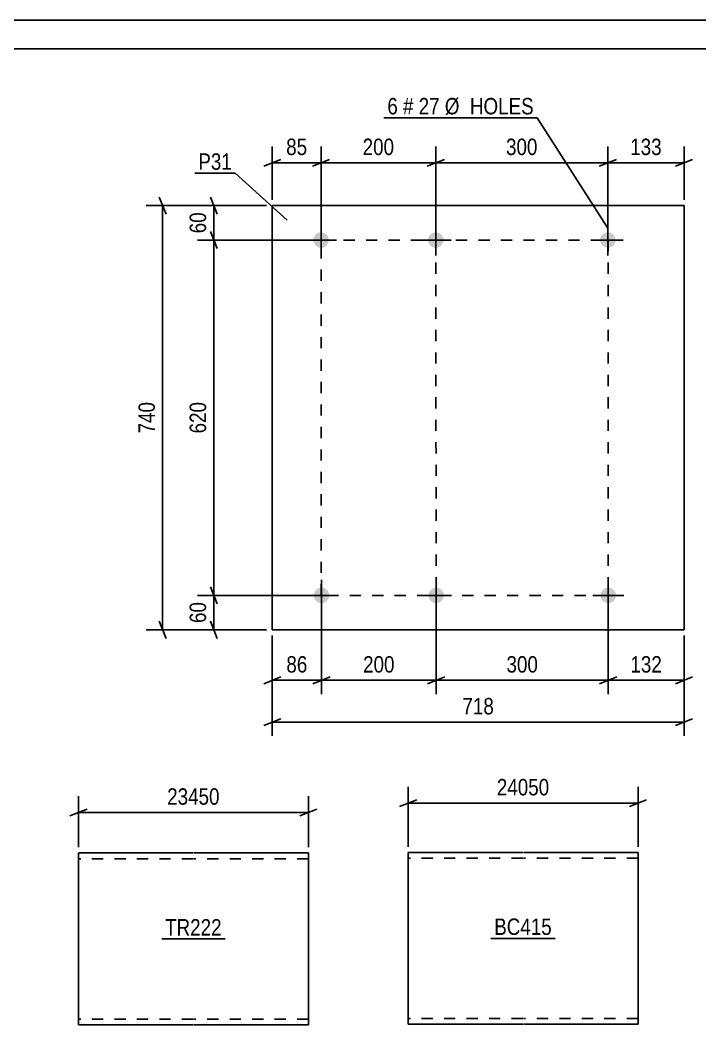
# Model space of a CAD drawing. Header units: millimetres. Extents: x 0 to 594, y 0 to 420.
# Drawn here: x 247.8 to 366.4, y 244.7 to 420 of the extents above; entities that cross this region are included whole.
import ezdxf

# ---------------------------------------------------------------- set-up
doc = ezdxf.new("R2010")
doc.units = ezdxf.units.MM
doc.linetypes.add('DXK_LINE_DOT2', pattern=[3.9198, 1.9599, -1.9599])
doc.styles.add('Arial Narrow', font='ARIALN.TTF', dxfattribs={"height": 0.2})

# ---------------------------------------------------------------- blocks, each defined once
blk = doc.blocks.new('Unknown-761545824-1135 - 13794')
at = {"color": 5, "linetype": 'Continuous'}
for p, q in [((594, 420), (0, 420)), ((589, 415), (5, 415))]:
    blk.add_line(p, q, dxfattribs=at)
blk = doc.blocks.new('Part-761545824-13762 - 13761')
at = {"color": 2, "linetype": 'Continuous'}
for p, q in [((335.47, 274.77), (315.47, 274.77)), ((315.47, 246.77), (315.47, 274.77)), ((355.57, 274.77), (335.57, 274.77)), ((355.57, 274.77), (355.57, 244.77)), ((315.47, 246.77), (315.47, 244.77)), ((335.47, 244.77), (315.47, 244.77)), ((355.57, 244.77), (335.57, 244.77))]:
    blk.add_line(p, q, dxfattribs=at)
at = {"color": 7, "linetype": 'DXK_LINE_DOT2'}
for p, q in [((335.47, 273.77), (315.47, 273.77)), ((355.57, 273.77), (335.57, 273.77)), ((315.47, 244.92), (315.47, 246.77)), ((315.47, 245.77), (315.47, 245.85)), ((335.47, 245.77), (315.47, 245.77)), ((355.57, 245.77), (335.57, 245.77)), ((355.57, 245.77), (355.57, 245.85))]:
    blk.add_line(p, q, dxfattribs=at)
blk = doc.blocks.new('Part-761545824-13772 - 13771')
at = {"color": 2, "linetype": 'Continuous'}
for p, q in [((277.99, 274.67), (257.99, 274.67)), ((257.99, 246.67), (257.99, 274.67)), ((298.09, 274.67), (278.09, 274.67)), ((298.09, 274.67), (298.09, 244.67)), ((257.99, 246.67), (257.99, 244.67)), ((277.99, 244.67), (257.99, 244.67)), ((298.09, 244.67), (278.09, 244.67))]:
    blk.add_line(p, q, dxfattribs=at)
at = {"color": 7, "linetype": 'DXK_LINE_DOT2'}
for p, q in [((277.99, 273.67), (257.99, 273.67)), ((298.09, 273.67), (278.09, 273.67)), ((257.99, 244.82), (257.99, 246.67)), ((257.99, 245.67), (257.99, 245.75)), ((277.99, 245.67), (257.99, 245.67)), ((298.09, 245.67), (278.09, 245.67)), ((298.09, 245.67), (298.09, 245.75))]:
    blk.add_line(p, q, dxfattribs=at)
blk = doc.blocks.new('Part-761545824-13800 - 13799')
at = {"color": 2, "linetype": 'Continuous'}
for p, q in [((291.8, 313.62), (291.8, 387.62)), ((291.8, 387.62), (363.59, 387.62)), ((363.59, 387.62), (363.59, 313.62)), ((363.59, 313.62), (291.8, 313.62))]:
    blk.add_line(p, q, dxfattribs=at)
blk = doc.blocks.new('Bolt-761545824-13801 - 13799')
at = {"linetype": 'Continuous'}
for points in [[(300.3, 380.27, -1), (300.3, 382.97, -1)], [(320.3, 380.27, -1), (320.3, 382.97, -1)], [(350.3, 380.27, -1), (350.3, 382.97, -1)]]:
    blk.add_hatch(color=1, dxfattribs=at).paths.add_polyline_path(points)
at = {"color": 1, "linetype": 'Continuous'}
for p, q in [((300.3, 384.32), (300.3, 378.92)), ((320.3, 384.32), (320.3, 378.92)), ((350.3, 384.32), (350.3, 378.92)), ((303, 381.62), (297.6, 381.62)), ((323, 381.62), (317.6, 381.62)), ((353, 381.62), (347.6, 381.62))]:
    blk.add_line(p, q, dxfattribs=at)
blk = doc.blocks.new('Bolt-761545824-13802 - 13799')
at = {"linetype": 'Continuous'}
for points in [[(300.37, 318.27, -1), (300.37, 320.97, -1)], [(320.37, 318.27, -1), (320.37, 320.97, -1)], [(350.37, 318.27, -1), (350.37, 320.97, -1)]]:
    blk.add_hatch(color=1, dxfattribs=at).paths.add_polyline_path(points)
at = {"color": 1, "linetype": 'Continuous'}
for p, q in [((300.37, 322.32), (300.37, 316.92)), ((320.37, 322.32), (320.37, 316.92)), ((350.37, 322.32), (350.37, 316.92)), ((303.07, 319.62), (297.67, 319.62)), ((323.07, 319.62), (317.67, 319.62)), ((353.07, 319.62), (347.67, 319.62))]:
    blk.add_line(p, q, dxfattribs=at)
blk = doc.blocks.new('Rectangle-761545824-16151 - 13799')
at = {"color": 1, "linetype": 'DXK_LINE_DOT2'}
blk.add_lwpolyline([(300.3, 381.62), (350.37, 381.62), (350.37, 319.62), (300.3, 319.62), (300.3, 381.62)], close=True, dxfattribs=at)
blk = doc.blocks.new('Line-761545824-16169 - 13799')
at = {"color": 1, "linetype": 'DXK_LINE_DOT2'}
blk.add_line((320.3, 381.62), (320.37, 319.62), dxfattribs=at)
blk = doc.blocks.new('StraightDimension-761545824-14184 - 13761')
at = {"color": 7, "linetype": 'Continuous'}
for p, q in [((315.47, 275.77), (315.47, 286.22)), ((355.57, 275.77), (355.57, 286.22)), ((316.97, 283.97), (313.97, 282.77)), ((315.47, 283.37), (355.57, 283.37)), ((354.07, 282.77), (357.07, 283.97))]:
    blk.add_line(p, q, dxfattribs=at)
at = {"color": 0}
blk.add_wipeout([(340.69, 284.12), (340.69, 288.32), (330.35, 288.32), (330.35, 284.12)], dxfattribs=at)
at = {"color": 3, "style": 'Arial Narrow'}
blk.add_text('24050', height=2.863, dxfattribs=at).set_placement((330.95, 284.72))
blk = doc.blocks.new('StraightDimension-761545824-14188 - 13771')
at = {"color": 7, "linetype": 'Continuous'}
for p, q in [((257.99, 275.67), (257.99, 284.59)), ((298.09, 275.67), (298.09, 284.59)), ((259.49, 282.34), (256.49, 281.14)), ((296.59, 281.14), (299.59, 282.34)), ((257.99, 281.74), (298.09, 281.74))]:
    blk.add_line(p, q, dxfattribs=at)
at = {"color": 0}
blk.add_wipeout([(283.21, 282.49), (283.21, 286.69), (272.87, 286.69), (272.87, 282.49)], dxfattribs=at)
at = {"color": 3, "style": 'Arial Narrow'}
blk.add_text('23450', height=2.863, dxfattribs=at).set_placement((273.47, 283.09))
blk = doc.blocks.new('StraightDimension-761545824-14268 - 13799')
at = {"color": 7, "linetype": 'Continuous'}
for p, q in [((290.8, 387.62), (278.75, 387.62)), ((281, 389.12), (282.2, 386.12)), ((281.6, 381.62), (281.6, 387.62)), ((282.2, 380.12), (281, 383.12)), ((299.3, 381.62), (278.75, 381.62))]:
    blk.add_line(p, q, dxfattribs=at)
at = {"color": 0}
blk.add_wipeout([(280.85, 387.05), (276.65, 387.05), (276.65, 382.2), (280.85, 382.2)], dxfattribs=at)
at = {"color": 3, "style": 'Arial Narrow'}
blk.add_text('60', height=2.863, rotation=90.0002, dxfattribs=at).set_placement((280.25, 382.8))
blk = doc.blocks.new('StraightDimension-761545824-14269 - 13799')
at = {"color": 7, "linetype": 'Continuous'}
for p, q in [((282.2, 380.12), (281, 383.12)), ((299.3, 381.62), (278.75, 381.62)), ((281.6, 319.62), (281.6, 381.62)), ((281, 321.12), (282.2, 318.12)), ((299.37, 319.62), (278.75, 319.62))]:
    blk.add_line(p, q, dxfattribs=at)
at = {"color": 0}
blk.add_wipeout([(280.85, 353.97), (276.65, 353.97), (276.65, 347.28), (280.85, 347.28)], dxfattribs=at)
at = {"color": 3, "style": 'Arial Narrow'}
blk.add_text('620', height=2.863, rotation=90.0002, dxfattribs=at).set_placement((280.25, 347.88))
blk = doc.blocks.new('StraightDimension-761545824-14270 - 13799')
at = {"color": 7, "linetype": 'Continuous'}
for p, q in [((281, 321.12), (282.2, 318.12)), ((299.37, 319.62), (278.75, 319.62)), ((281.6, 313.62), (281.6, 319.62)), ((282.2, 312.12), (281, 315.12)), ((290.8, 313.62), (278.75, 313.62))]:
    blk.add_line(p, q, dxfattribs=at)
at = {"color": 0}
blk.add_wipeout([(280.85, 319.05), (276.65, 319.05), (276.65, 314.2), (280.85, 314.2)], dxfattribs=at)
at = {"color": 3, "style": 'Arial Narrow'}
blk.add_text('60', height=2.863, rotation=90.0002, dxfattribs=at).set_placement((280.25, 314.8))
blk = doc.blocks.new('StraightDimension-761545824-14280 - 13799')
at = {"color": 7, "linetype": 'Continuous'}
for p, q in [((290.8, 387.62), (269.83, 387.62)), ((273.28, 386.12), (272.08, 389.12)), ((272.68, 313.62), (272.68, 387.62)), ((272.08, 315.12), (273.28, 312.12)), ((290.8, 313.62), (269.83, 313.62))]:
    blk.add_line(p, q, dxfattribs=at)
at = {"color": 0}
blk.add_wipeout([(271.93, 353.97), (267.73, 353.97), (267.73, 347.28), (271.93, 347.28)], dxfattribs=at)
at = {"color": 3, "style": 'Arial Narrow'}
blk.add_text('740', height=2.863, rotation=90.0002, dxfattribs=at).set_placement((271.33, 347.88))
blk = doc.blocks.new('StraightDimension-761545824-14284 - 13799')
at = {"color": 7, "linetype": 'Continuous'}
for p, q in [((350.3, 382.62), (350.3, 397.95)), ((363.59, 388.62), (363.59, 397.95)), ((351.8, 395.7), (348.8, 394.5)), ((350.3, 395.1), (363.59, 395.1)), ((362.09, 394.5), (365.09, 395.7))]:
    blk.add_line(p, q, dxfattribs=at)
at = {"color": 0}
blk.add_wipeout([(360.29, 395.85), (360.29, 400.05), (353.6, 400.05), (353.6, 395.85)], dxfattribs=at)
at = {"color": 3, "style": 'Arial Narrow'}
blk.add_text('133', height=2.863, dxfattribs=at).set_placement((354.2, 396.45))
blk = doc.blocks.new('StraightDimension-761545824-14285 - 13799')
at = {"color": 7, "linetype": 'Continuous'}
for p, q in [((320.3, 382.62), (320.3, 397.95)), ((350.3, 382.62), (350.3, 397.95)), ((321.8, 395.7), (318.8, 394.5)), ((320.3, 395.1), (350.3, 395.1)), ((348.8, 394.5), (351.8, 395.7))]:
    blk.add_line(p, q, dxfattribs=at)
at = {"color": 0}
blk.add_wipeout([(338.64, 395.85), (338.64, 400.05), (331.95, 400.05), (331.95, 395.85)], dxfattribs=at)
at = {"color": 3, "style": 'Arial Narrow'}
blk.add_text('300', height=2.863, dxfattribs=at).set_placement((332.55, 396.45))
blk = doc.blocks.new('StraightDimension-761545824-14286 - 13799')
at = {"color": 7, "linetype": 'Continuous'}
for p, q in [((300.3, 382.62), (300.3, 397.95)), ((320.3, 382.62), (320.3, 397.95)), ((301.8, 395.7), (298.8, 394.5)), ((300.3, 395.1), (320.3, 395.1)), ((318.8, 394.5), (321.8, 395.7))]:
    blk.add_line(p, q, dxfattribs=at)
at = {"color": 0}
blk.add_wipeout([(313.64, 395.85), (313.64, 400.05), (306.95, 400.05), (306.95, 395.85)], dxfattribs=at)
at = {"color": 3, "style": 'Arial Narrow'}
blk.add_text('200', height=2.863, dxfattribs=at).set_placement((307.55, 396.45))
blk = doc.blocks.new('StraightDimension-761545824-14287 - 13799')
at = {"color": 7, "linetype": 'Continuous'}
for p, q in [((291.8, 388.62), (291.8, 397.95)), ((300.3, 382.62), (300.3, 397.95)), ((290.3, 394.5), (293.3, 395.7)), ((291.8, 395.1), (300.3, 395.1)), ((301.8, 395.7), (298.8, 394.5))]:
    blk.add_line(p, q, dxfattribs=at)
at = {"color": 0}
blk.add_wipeout([(298.47, 395.85), (298.47, 400.05), (293.62, 400.05), (293.62, 395.85)], dxfattribs=at)
at = {"color": 3, "style": 'Arial Narrow'}
blk.add_text('85', height=2.863, dxfattribs=at).set_placement((294.22, 396.45))
blk = doc.blocks.new('StraightDimension-761545824-14300 - 13799')
at = {"color": 7, "linetype": 'Continuous'}
for p, q in [((350.37, 318.62), (350.37, 302.4)), ((363.59, 312.62), (363.59, 302.4)), ((351.87, 305.4), (348.87, 304.2)), ((362.09, 304.2), (365.09, 305.4)), ((350.37, 304.8), (363.59, 304.8))]:
    blk.add_line(p, q, dxfattribs=at)
at = {"color": 0}
blk.add_wipeout([(360.32, 305.55), (360.32, 309.75), (353.64, 309.75), (353.64, 305.55)], dxfattribs=at)
at = {"color": 3, "style": 'Arial Narrow'}
blk.add_text('132', height=2.863, dxfattribs=at).set_placement((354.24, 306.15))
blk = doc.blocks.new('StraightDimension-761545824-14301 - 13799')
at = {"color": 7, "linetype": 'Continuous'}
for p, q in [((320.37, 318.62), (320.37, 302.4)), ((350.37, 318.62), (350.37, 302.4)), ((321.87, 305.4), (318.87, 304.2)), ((348.87, 304.2), (351.87, 305.4)), ((320.37, 304.8), (350.37, 304.8))]:
    blk.add_line(p, q, dxfattribs=at)
at = {"color": 0}
blk.add_wipeout([(338.71, 305.55), (338.71, 309.75), (332.03, 309.75), (332.03, 305.55)], dxfattribs=at)
at = {"color": 3, "style": 'Arial Narrow'}
blk.add_text('300', height=2.863, dxfattribs=at).set_placement((332.63, 306.15))
blk = doc.blocks.new('StraightDimension-761545824-14302 - 13799')
at = {"color": 7, "linetype": 'Continuous'}
for p, q in [((300.37, 318.62), (300.37, 302.4)), ((320.37, 318.62), (320.37, 302.4)), ((301.87, 305.4), (298.87, 304.2)), ((318.87, 304.2), (321.87, 305.4)), ((300.37, 304.8), (320.37, 304.8))]:
    blk.add_line(p, q, dxfattribs=at)
at = {"color": 0}
blk.add_wipeout([(313.71, 305.55), (313.71, 309.75), (307.03, 309.75), (307.03, 305.55)], dxfattribs=at)
at = {"color": 3, "style": 'Arial Narrow'}
blk.add_text('200', height=2.863, dxfattribs=at).set_placement((307.63, 306.15))
blk = doc.blocks.new('StraightDimension-761545824-14303 - 13799')
at = {"color": 7, "linetype": 'Continuous'}
for p, q in [((300.37, 318.62), (300.37, 302.4)), ((291.8, 312.62), (291.8, 302.4)), ((290.3, 304.2), (293.3, 305.4)), ((301.87, 305.4), (298.87, 304.2)), ((291.8, 304.8), (300.37, 304.8))]:
    blk.add_line(p, q, dxfattribs=at)
at = {"color": 0}
blk.add_wipeout([(298.51, 305.55), (298.51, 309.75), (293.65, 309.75), (293.65, 305.55)], dxfattribs=at)
at = {"color": 3, "style": 'Arial Narrow'}
blk.add_text('86', height=2.863, dxfattribs=at).set_placement((294.25, 306.15))
blk = doc.blocks.new('StraightDimension-761545824-14316 - 13799')
at = {"color": 7, "linetype": 'Continuous'}
for p, q in [((291.8, 312.62), (291.8, 295.1)), ((363.59, 312.62), (363.59, 295.1)), ((293.3, 298.1), (290.3, 296.9)), ((362.09, 296.9), (365.09, 298.1)), ((291.8, 297.5), (363.59, 297.5))]:
    blk.add_line(p, q, dxfattribs=at)
at = {"color": 0}
blk.add_wipeout([(331.04, 298.25), (331.04, 302.45), (324.35, 302.45), (324.35, 298.25)], dxfattribs=at)
at = {"color": 3, "style": 'Arial Narrow'}
blk.add_text('718', height=2.863, dxfattribs=at).set_placement((324.95, 298.85))
blk = doc.blocks.new('Mark-761545824-14448 - 13761')
at = {"color": 0}
blk.add_wipeout([(340.54, 260.37), (340.54, 263.37), (330.49, 263.37), (330.49, 260.37)], dxfattribs=at)
blk.add_wipeout([(340.54, 260.37), (340.54, 263.37), (330.49, 263.37), (330.49, 260.37)], dxfattribs=at)
at = {"color": 30, "linetype": 'Continuous'}
blk.add_line((329.89, 259.77), (341.14, 259.77), dxfattribs=at)
at = {"color": 3, "style": 'Arial Narrow'}
blk.add_text('BC415', height=2.863, dxfattribs=at).set_placement((330.49, 260.37))
blk = doc.blocks.new('Mark-761545824-14451 - 13771')
at = {"color": 0}
blk.add_wipeout([(282.98, 260.27), (282.98, 263.27), (273.11, 263.27), (273.11, 260.27)], dxfattribs=at)
blk.add_wipeout([(282.98, 260.27), (282.98, 263.27), (273.11, 263.27), (273.11, 260.27)], dxfattribs=at)
at = {"color": 30, "linetype": 'Continuous'}
blk.add_line((272.51, 259.67), (283.58, 259.67), dxfattribs=at)
at = {"color": 3, "style": 'Arial Narrow'}
blk.add_text('TR222', height=2.863, dxfattribs=at).set_placement((273.11, 260.27))
blk = doc.blocks.new('Mark-761545824-14459 - 13799')
at = {"color": 0}
blk.add_wipeout([(284.75, 393.88), (284.75, 396.88), (278.9, 396.88), (278.9, 393.88)], dxfattribs=at)
blk.add_wipeout([(284.75, 393.88), (284.75, 396.88), (278.9, 396.88), (278.9, 393.88)], dxfattribs=at)
at = {"color": 30, "linetype": 'Continuous'}
for p in [(278.3, 393.28), (294.37, 385.08)]:
    blk.add_line(p, (285.35, 393.28), dxfattribs=at)
at = {"color": 3, "style": 'Arial Narrow'}
blk.add_text('P31', height=2.863, dxfattribs=at).set_placement((278.9, 393.88))
blk = doc.blocks.new('MarkSet-761545824-16114 - 13799')
at = {"color": 0}
for points in [[(313.69, 403.55), (313.69, 406.55), (311.86, 406.55), (311.86, 403.55)], [(316.42, 403.55), (316.42, 406.55), (314.59, 406.55), (314.59, 403.55)], [(320.98, 403.55), (320.98, 406.55), (317.32, 406.55), (317.32, 403.55)], [(337.4, 403.55), (337.4, 406.55), (321.88, 406.55), (321.88, 403.55)]]:
    blk.add_wipeout(points, dxfattribs=at)
for points in [[(313.69, 403.55), (313.69, 406.55), (311.86, 406.55), (311.86, 403.55)], [(316.42, 403.55), (316.42, 406.55), (314.59, 406.55), (314.59, 403.55)], [(320.98, 403.55), (320.98, 406.55), (317.32, 406.55), (317.32, 403.55)], [(337.4, 403.55), (337.4, 406.55), (321.88, 406.55), (321.88, 403.55)]]:
    blk.add_wipeout(points, dxfattribs=at)
at = {"color": 7, "linetype": 'Continuous'}
for p in [(311.26, 402.95), (350.3, 383.7)]:
    blk.add_line(p, (338, 402.95), dxfattribs=at)
at = {"color": 3, "style": 'Arial Narrow'}
for s, height, p in [('6', 2.86, (311.86, 403.55)), ('#', 2.86, (314.59, 403.55)), ('27', 2.863, (317.32, 403.55)), ('Ø  HOLES', 2.863, (321.88, 403.55))]:
    blk.add_text(s, height=height, dxfattribs=at).set_placement(p)

msp = doc.modelspace()

# ---------------------------------------------------------------- block references
for name in ['Unknown-761545824-1135 - 13794', 'Part-761545824-13800 - 13799', 'Bolt-761545824-13801 - 13799', 'Rectangle-761545824-16151 - 13799', 'Line-761545824-16169 - 13799', 'Bolt-761545824-13802 - 13799', 'Part-761545824-13772 - 13771', 'Part-761545824-13762 - 13761']:
    msp.add_blockref(name, (0, 0))

# ---------------------------------------------------------------- next in the draw order: block references
for name in ['StraightDimension-761545824-14284 - 13799', 'StraightDimension-761545824-14268 - 13799', 'StraightDimension-761545824-14300 - 13799', 'StraightDimension-761545824-14184 - 13761', 'StraightDimension-761545824-14188 - 13771', 'Mark-761545824-14451 - 13771', 'Mark-761545824-14448 - 13761']:
    msp.add_blockref(name, (0, 0))

# ---------------------------------------------------------------- next in the draw order: block references
for name in ['StraightDimension-761545824-14285 - 13799', 'StraightDimension-761545824-14269 - 13799', 'StraightDimension-761545824-14301 - 13799']:
    msp.add_blockref(name, (0, 0))

# ---------------------------------------------------------------- next in the draw order: block references
for name in ['StraightDimension-761545824-14286 - 13799', 'StraightDimension-761545824-14270 - 13799']:
    msp.add_blockref(name, (0, 0))

# ---------------------------------------------------------------- next in the draw order: block references
for name in ['MarkSet-761545824-16114 - 13799', 'StraightDimension-761545824-14280 - 13799', 'StraightDimension-761545824-14302 - 13799']:
    msp.add_blockref(name, (0, 0))

# ---------------------------------------------------------------- next in the draw order: block references
for name in ['StraightDimension-761545824-14287 - 13799', 'StraightDimension-761545824-14303 - 13799']:
    msp.add_blockref(name, (0, 0))

# ---------------------------------------------------------------- next in the draw order: block references
for name in ['Mark-761545824-14459 - 13799', 'StraightDimension-761545824-14316 - 13799']:
    msp.add_blockref(name, (0, 0))

doc.saveas('drawing.dxf')
